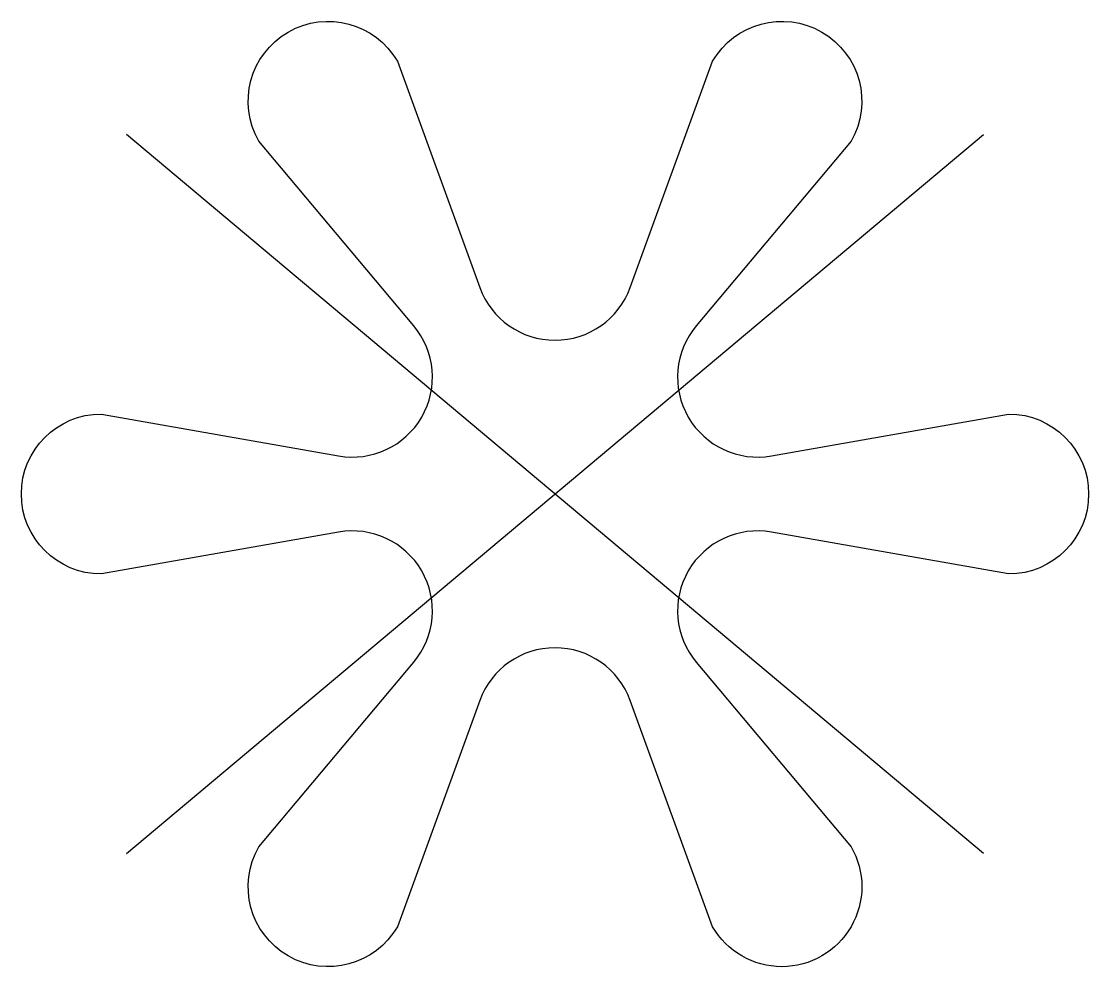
# Model space of a CAD drawing. Extents: x -1.89 to 1.89, y -1.67 to 1.67.
import ezdxf

# ---------------------------------------------------------------- set-up
doc = ezdxf.new("R2010")
doc.units = 0

msp = doc.modelspace()

# ---------------------------------------------------------------- linework, layer by layer
for p, q in [((-1.5148, -1.2711), (1.5148, 1.2711)), ((1.5148, -1.2711), (-1.5148, 1.2711))]:
    msp.add_line(p, q)
at = {"flags": 128}
msp.add_lwpolyline([(0.2657, -0.73, 0.700208), (-0.2657, -0.73), (-0.557, -1.5303, -1), (-1.0468, -1.2475), (-0.4994, -0.5951, 0.700208), (-0.7651, -0.1349), (-1.6037, -0.2828, -1), (-1.6037, 0.2828), (-0.7651, 0.1349, 0.700208), (-0.4994, 0.5951), (-1.0468, 1.2475, -1), (-0.557, 1.5303), (-0.2657, 0.73, 0.700208), (0.2657, 0.73), (0.557, 1.5303, -1), (1.0468, 1.2475), (0.4994, 0.5951, 0.700208), (0.7651, 0.1349), (1.6037, 0.2828, -1), (1.6037, -0.2828), (0.7651, -0.1349, 0.700208), (0.4994, -0.5951), (1.0468, -1.2475, -1), (0.557, -1.5303)], format="xyb", close=True, dxfattribs=at)

doc.saveas('drawing.dxf')
